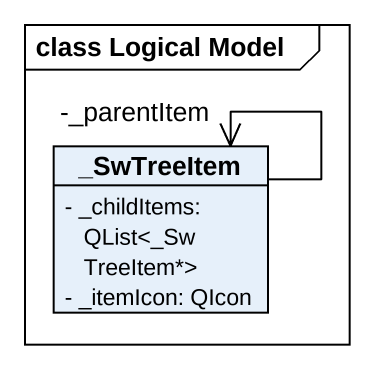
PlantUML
@startuml
mainframe class Logical Model
hide circle
hide empty members
skinparam classAttributeIconSize 0
class "_SwTreeItem" as SwTreeItem {
  - _childItems: QList<_SwTreeItem*>
  - _itemIcon: QIcon
}
SwTreeItem --> "-_parentItem" SwTreeItem
@enduml
